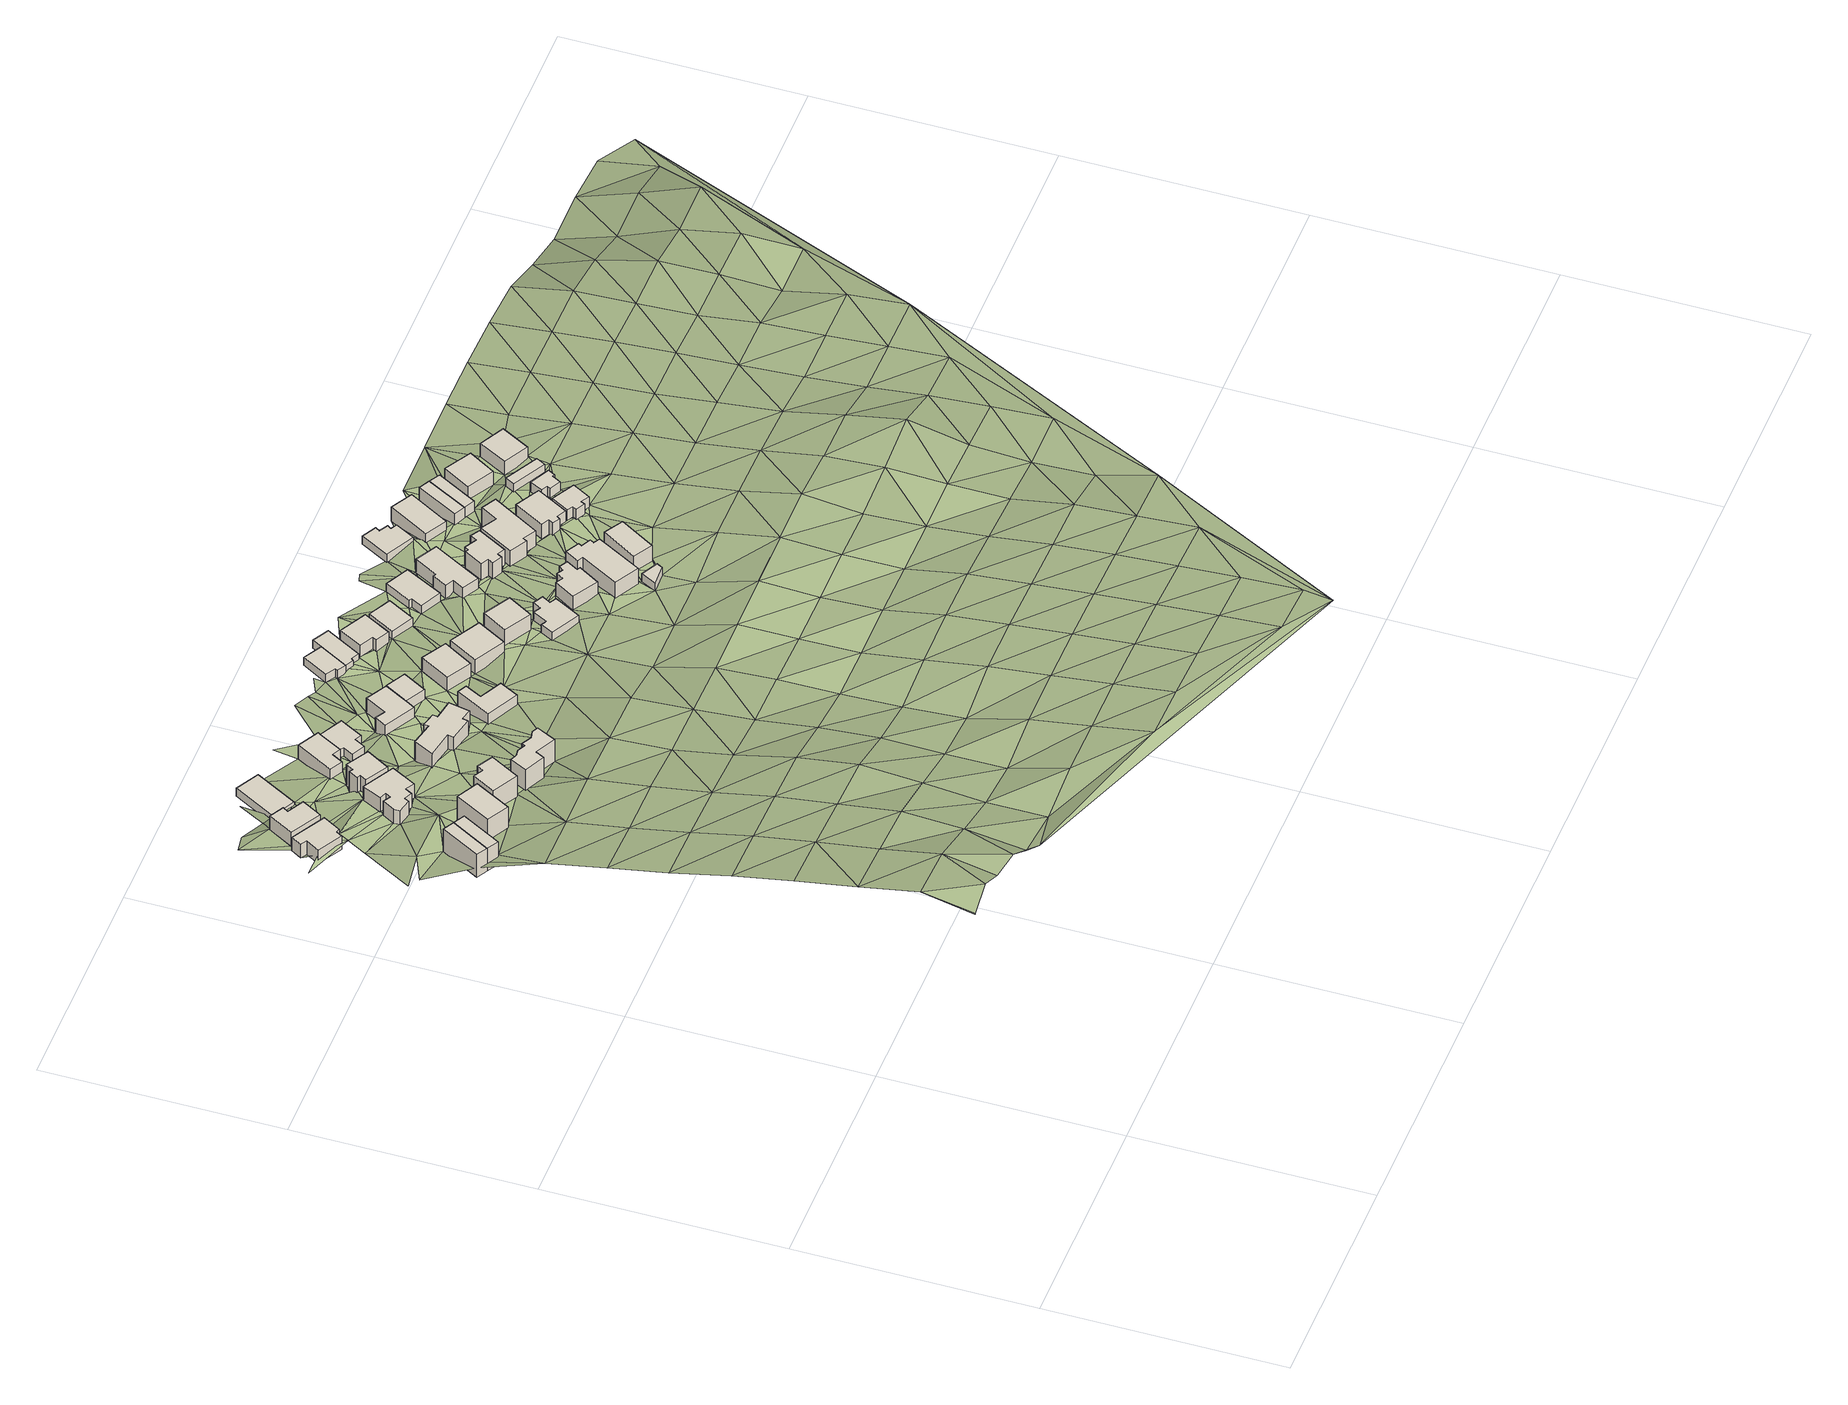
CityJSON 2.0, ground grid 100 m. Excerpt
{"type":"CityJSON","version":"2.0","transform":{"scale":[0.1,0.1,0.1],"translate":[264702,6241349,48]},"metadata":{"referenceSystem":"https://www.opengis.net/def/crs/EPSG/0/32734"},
"CityObjects":{
"building1":{"type":"Building","attributes":{"address":"University Estate Cape Town","building":"house","building:levels":"2","footprint":{"type":"Polygon"},"plus_code":"CQX4XMXF+XFR","ground_height":94.24,"building_height":6.9,"roof_height":101.14},"geometry":[{"type":"Solid","lod":"1","boundaries":[[[[0,1,2,3]],[[1,4,5,2]],[[4,6,7,5]],[[6,0,3,7]],[[3,2,5,7]],[[6,4,1,0]]]]}]},
"building2":{"type":"Building","attributes":{"address":"University Estate Cape Town","building":"house","building:levels":"2","footprint":{"type":"Polygon"},"plus_code":"CQX9X8XP+X8X","ground_height":94.24,"building_height":6.9,"roof_height":101.14},"geometry":[{"type":"Solid","lod":"1","boundaries":[[[[6,8,9,7]],[[8,10,11,9]],[[10,0,3,11]],[[0,6,7,3]],[[7,9,11,3]],[[0,10,8,6]]]]}]},
"building3":{"type":"Building","attributes":{"address":"10 Lorraine Avenue University Estate Cape Town","building":"house","building:levels":"2","footprint":{"type":"Polygon"},"plus_code":"CQX3X9XJ+XWX","ground_height":80.21,"building_height":6.9,"roof_height":87.11},"geometry":[{"type":"Solid","lod":"1","boundaries":[[[[12,13,14,15]],[[13,16,17,14]],[[16,18,19,17]],[[18,20,21,19]],[[20,22,23,21]],[[22,24,25,23]],[[24,26,27,25]],[[26,12,15,27]],[[15,14,17,19,21,23,25,27]],[[26,24,22,20,18,16,13,12]]]]}]},
"building4":{"type":"Building","attributes":{"address":"58 Rhodes Avenue University Estate Cape Town","building":"house","building:levels":"3","footprint":{"type":"Polygon"},"plus_code":"CRX4X6XC+XCW","ground_height":93.2,"building_height":9.7,"roof_height":102.9},"geometry":[{"type":"Solid","lod":"1","boundaries":[[[[28,29,30,31]],[[29,32,33,30]],[[32,34,35,33]],[[34,28,31,35]],[[31,30,33,35]],[[34,32,29,28]]]]}]},
"building5":{"type":"Building","attributes":{"address":"8 Lorraine Avenue University Estate Cape Town","building":"house","building:levels":"2","footprint":{"type":"Polygon"},"plus_code":"CQX8X9X2+X2X","ground_height":80.21,"building_height":6.9,"roof_height":87.11},"geometry":[{"type":"Solid","lod":"1","boundaries":[[[[36,37,38,39]],[[37,40,41,38]],[[40,42,43,41]],[[42,44,45,43]],[[44,46,47,45]],[[46,36,39,47]],[[39,38,41,43,45,47]],[[46,44,42,40,37,36]]]]}]},
"building6":{"type":"Building","attributes":{"address":"60 Rhodes Avenue University Estate Cape Town","building":"house","building:levels":"3","footprint":{"type":"Polygon"},"plus_code":"CRXWX6XV+XMW","ground_height":92.84,"building_height":9.7,"roof_height":102.54},"geometry":[{"type":"Solid","lod":"1","boundaries":[[[[48,49,50,51]],[[49,52,53,50]],[[52,54,55,53]],[[54,56,57,55]],[[56,58,59,57]],[[58,48,51,59]],[[51,50,53,55,57,59]],[[58,56,54,52,49,48]]]]}]},
"building7":{"type":"Building","attributes":{"address":"9 Lorraine Avenue University Estate Cape Town","building":"house","building:levels":"2","footprint":{"type":"Polygon"},"plus_code":"CRXJXFX4+X8X","ground_height":84.4,"building_height":6.9,"roof_height":91.3},"geometry":[{"type":"Solid","lod":"1","boundaries":[[[[60,61,62,63]],[[61,64,65,62]],[[64,66,67,65]],[[66,68,69,67]],[[68,70,71,69]],[[70,72,73,71]],[[72,74,75,73]],[[74,76,77,75]],[[76,78,79,77]],[[78,80,81,79]],[[80,82,83,81]],[[82,84,85,83]],[[84,60,63,85]],[[63,62,65,67,69,71,73,75,77,79,81,83,85]],[[84,82,80,78,76,74,72,70,68,66,64,61,60]]]]}]},
"building8":{"type":"Building","attributes":{"address":"68 Ritchie Street University Estate Cape Town","building":"house","building:levels":"1","footprint":{"type":"Polygon"},"plus_code":"CRX3X7X4+XXV","ground_height":76.35,"building_height":4.1,"roof_height":80.45},"geometry":[{"type":"Solid","lod":"1","boundaries":[[[[86,87,88,89]],[[87,90,91,88]],[[90,92,93,91]],[[92,86,89,93]],[[89,88,91,93]],[[92,90,87,86]]]]}]},
"building9":{"type":"Building","attributes":{"address":"62 Rhodes Avenue University Estate Cape Town","building":"house","building:levels":"3","footprint":{"type":"Polygon"},"plus_code":"CVXRX2XJ+XWW","ground_height":92.84,"building_height":9.7,"roof_height":102.54},"geometry":[{"type":"Solid","lod":"1","boundaries":[[[[94,95,96,97]],[[95,98,99,96]],[[98,100,101,99]],[[100,102,103,101]],[[102,104,105,103]],[[104,106,107,105]],[[106,108,109,107]],[[108,110,111,109]],[[110,112,113,111]],[[112,114,115,113]],[[114,116,117,115]],[[116,94,97,117]],[[97,96,99,101,103,105,107,109,111,113,115,117]],[[116,114,112,110,108,106,104,102,100,98,95,94]]]]}]},
"building10":{"type":"Building","attributes":{"address":"7 Lorraine Avenue University Estate Cape Town","building":"house","building:levels":"2","footprint":{"type":"Polygon"},"plus_code":"CRXVXXXQ+XJV","ground_height":84.09,"building_height":6.9,"roof_height":90.99},"geometry":[{"type":"Solid","lod":"1","boundaries":[[[[118,119,120,121]],[[119,122,123,120]],[[122,124,125,123]],[[124,126,127,125]],[[126,128,129,127]],[[128,130,131,129]],[[130,132,133,131]],[[132,118,121,133]],[[121,120,123,125,127,129,131,133]],[[132,130,128,126,124,122,119,118]]]]}]},
"building11":{"type":"Building","attributes":{"address":"70 Ritchie Street University Estate Cape Town","building":"house","building:levels":"1","footprint":{"type":"Polygon"},"plus_code":"CVX9XQX6+XPW","ground_height":80.23,"building_height":4.1,"roof_height":84.33},"geometry":[{"type":"Solid","lod":"1","boundaries":[[[[134,135,136,137]],[[135,138,139,136]],[[138,140,141,139]],[[140,142,143,141]],[[142,144,145,143]],[[144,146,147,145]],[[146,134,137,147]],[[137,136,139,141,143,145,147]],[[146,144,142,140,138,135,134]]]]}]},
"building12":{"type":"Building","attributes":{"address":"49 Rhodes Avenue University Estate Cape Town","building":"house","building:levels":"3","footprint":{"type":"Polygon"},"plus_code":"C2X6X9XF+XHW","ground_height":84.1,"building_height":9.7,"roof_height":93.8},"geometry":[{"type":"Solid","lod":"1","boundaries":[[[[148,149,150,151]],[[149,152,153,150]],[[152,154,155,153]],[[154,156,157,155]],[[156,158,159,157]],[[158,160,161,159]],[[160,162,163,161]],[[162,164,165,163]],[[164,166,167,165]],[[166,168,169,167]],[[168,170,171,169]],[[170,148,151,171]],[[151,150,153,155,157,159,161,163,165,167,169,171]],[[170,168,166,164,162,160,158,156,154,152,149,148]]]]}]},
"building13":{"type":"Building","attributes":{"address":"72 Ritchie Street University Estate Cape Town","building":"house","building:levels":"1","footprint":{"type":"Polygon"},"plus_code":"CVXVXRXP+XGR","ground_height":80.23,"building_height":4.1,"roof_height":84.33},"geometry":[{"type":"Solid","lod":"1","boundaries":[[[[172,173,137,136]],[[173,174,175,137]],[[174,176,177,175]],[[176,178,179,177]],[[178,180,181,179]],[[180,182,183,181]],[[182,184,185,183]],[[184,172,136,185]],[[136,137,175,177,179,181,183,185]],[[184,182,180,178,176,174,173,172]]]]}]},
"building14":{"type":"Building","attributes":{"address":"74 Ritchie Street University Estate Cape Town","building":"house","building:levels":"1","footprint":{"type":"Polygon"},"plus_code":"C2XMXHXJ+XPW","ground_height":84.1,"building_height":4.1,"roof_height":88.2},"geometry":[{"type":"Solid","lod":"1","boundaries":[[[[186,187,188,189]],[[187,190,191,188]],[[190,192,193,191]],[[192,194,195,193]],[[194,196,197,195]],[[196,198,199,197]],[[198,186,189,199]],[[189,188,191,193,195,197,199]],[[198,196,194,192,190,187,186]]]]}]},
"building15":{"type":"Building","attributes":{"address":"University Estate Cape Town","building":"yes","building:levels":"1","footprint":{"type":"Polygon"},"plus_code":"C3X8XRX2+XGR","ground_height":87.72,"building_height":4.1,"roof_height":91.82},"geometry":[{"type":"Solid","lod":"1","boundaries":[[[[200,201,202,203]],[[201,204,205,202]],[[204,206,207,205]],[[206,208,209,207]],[[208,210,211,209]],[[210,200,203,211]],[[203,202,205,207,209,211]],[[210,208,206,204,201,200]]]]}]},
"building16":{"type":"Building","attributes":{"address":"76 Ritchie Street University Estate Cape Town","building":"house","building:levels":"1","footprint":{"type":"Polygon"},"plus_code":"C3X8XCXP+XMR","ground_height":84.35,"building_height":4.1,"roof_height":88.45},"geometry":[{"type":"Solid","lod":"1","boundaries":[[[[186,198,199,212,213,189]],[[198,214,215,212,199]],[[214,216,217,215]],[[216,186,189,213,217]],[[213,212,215,217]],[[216,214,198,186]]]]}]},
"building17":{"type":"Building","attributes":{"address":"78 Ritchie Street University Estate Cape Town","building":"house","building:levels":"2","footprint":{"type":"Polygon"},"plus_code":"C4X4XJXH+XXV","ground_height":84.35,"building_height":6.9,"roof_height":91.25},"geometry":[{"type":"Solid","lod":"1","boundaries":[[[[218,219,220,221]],[[219,222,223,220]],[[222,224,225,223]],[[224,218,221,225]],[[221,220,223,225]],[[224,222,219,218]]]]}]},
"building18":{"type":"Building","attributes":{"address":"87 Ritchie Street University Estate Cape Town","building":"house","building:levels":"1","footprint":{"type":"Polygon"},"plus_code":"C3XQXWXH+X6V","ground_height":78.56,"building_height":4.1,"roof_height":82.66},"geometry":[{"type":"Solid","lod":"1","boundaries":[[[[226,227,228,229]],[[227,230,231,228]],[[230,232,233,231]],[[232,234,235,233]],[[234,236,237,235]],[[236,226,229,237]],[[229,228,231,233,235,237]],[[236,234,232,230,227,226]]]]}]},
"building19":{"type":"Building","attributes":{"address":"80 Ritchie Street University Estate Cape Town","building":"house","building:levels":"2","footprint":{"type":"Polygon"},"plus_code":"C4XQXXX9+X2V","ground_height":84.73,"building_height":6.9,"roof_height":91.63},"geometry":[{"type":"Solid","lod":"1","boundaries":[[[[238,239,240,241]],[[239,242,243,240]],[[242,244,245,243]],[[244,238,241,245]],[[241,240,243,245]],[[244,242,239,238]]]]}]},
"building20":{"type":"Building","attributes":{"address":"89 Ritchie Street University Estate Cape Town","building":"house","building:levels":"1","footprint":{"type":"Polygon"},"plus_code":"C4X6X3X2+XFW","ground_height":78.56,"building_height":4.1,"roof_height":82.66},"geometry":[{"type":"Solid","lod":"1","boundaries":[[[[226,246,247,229]],[[246,248,249,247]],[[248,250,251,249]],[[250,252,253,251]],[[252,254,255,253]],[[254,227,228,255]],[[227,226,229,228]],[[229,247,249,251,253,255,228]],[[227,254,252,250,248,246,226]]]]}]},
"building21":{"type":"Building","attributes":{"address":"91 Ritchie Street University Estate Cape Town","building":"house","building:levels":"1","footprint":{"type":"Polygon"},"plus_code":"C4XMXCXX+XJR","ground_height":81.8,"building_height":4.1,"roof_height":85.9},"geometry":[{"type":"Solid","lod":"1","boundaries":[[[[256,257,258,259]],[[257,260,261,258]],[[260,262,263,261]],[[262,264,265,263]],[[264,266,267,265]],[[266,256,259,267]],[[259,258,261,263,265,267]],[[266,264,262,260,257,256]]]]}]},
"building22":{"type":"Building","attributes":{"address":"82 Ritchie Street University Estate Cape Town","building":"house","building:levels":"2","footprint":{"type":"Polygon"},"plus_code":"C5XGXWXQ+XCV","ground_height":87.66,"building_height":6.9,"roof_height":94.56},"geometry":[{"type":"Solid","lod":"1","boundaries":[[[[268,269,270,271]],[[269,272,273,270]],[[272,274,275,273]],[[274,268,271,275]],[[271,270,273,275]],[[274,272,269,268]]]]}]},
"building23":{"type":"Building","attributes":{"address":"84 Ritchie Street University Estate Cape Town","building":"house","building:levels":"1","footprint":{"type":"Polygon"},"plus_code":"C5XWXQXM+XFR","ground_height":87.44,"building_height":4.1,"roof_height":91.54},"geometry":[{"type":"Solid","lod":"1","boundaries":[[[[276,277,278,279]],[[277,280,281,278]],[[280,282,283,281]],[[282,284,285,283]],[[284,286,287,285]],[[286,288,289,287]],[[288,290,291,289]],[[290,292,293,291]],[[292,294,295,293]],[[294,276,279,295]],[[279,278,281,283,285,287,289,291,293,295]],[[294,292,290,288,286,284,282,280,277,276]]]]}]},
"building24":{"type":"Building","attributes":{"address":"93 Ritchie Street University Estate Cape Town","building":"house","building:levels":"1","footprint":{"type":"Polygon"},"plus_code":"C5X6X6X5+XPV","ground_height":81.8,"building_height":4.1,"roof_height":85.9},"geometry":[{"type":"Solid","lod":"1","boundaries":[[[[296,297,298,299]],[[297,300,301,298]],[[300,302,303,301]],[[302,296,299,303]],[[299,298,301,303]],[[302,300,297,296]]]]}]},
"building25":{"type":"Building","attributes":{"address":"86 Ritchie Street University Estate Cape Town","building":"house","building:levels":"2","footprint":{"type":"Polygon"},"plus_code":"C6XRX7X9+X3V","ground_height":87.44,"building_height":6.9,"roof_height":94.34},"geometry":[{"type":"Solid","lod":"1","boundaries":[[[[304,305,306,307]],[[305,308,309,306]],[[308,310,311,309]],[[310,312,313,311]],[[312,314,315,313]],[[314,316,317,315]],[[316,318,319,317]],[[318,320,321,319]],[[320,322,323,321]],[[322,304,307,323]],[[307,306,309,311,313,315,317,319,321,323]],[[322,320,318,316,314,312,310,308,305,304]]]]}]},
"building26":{"type":"Building","attributes":{"address":"95 Ritchie Street University Estate Cape Town","building":"house","building:levels":"1","footprint":{"type":"Polygon"},"plus_code":"C6X4X8X8+XXV","ground_height":81.87,"building_height":4.1,"roof_height":85.97},"geometry":[{"type":"Solid","lod":"1","boundaries":[[[[324,325,326,327]],[[325,328,329,326]],[[328,330,331,329]],[[330,332,333,331]],[[332,334,335,333]],[[334,324,327,335]],[[327,326,329,331,333,335]],[[334,332,330,328,325,324]]]]}]},
"building27":{"type":"Building","attributes":{"address":"61A Rhodes Avenue University Estate Cape Town","building":"house","building:levels":"1","footprint":{"type":"Polygon"},"plus_code":"C7XGXVXV+XCV","ground_height":89.33,"building_height":4.1,"roof_height":93.43},"geometry":[{"type":"Solid","lod":"1","boundaries":[[[[336,337,338,339]],[[337,340,341,338]],[[340,342,343,341]],[[342,336,339,343]],[[339,338,341,343]],[[342,340,337,336]]]]}]},
"building28":{"type":"Building","attributes":{"address":"88 Ritchie Street University Estate Cape Town","building":"house","building:levels":"2","footprint":{"type":"Polygon"},"plus_code":"C7XFX7X8+X6V","ground_height":89.33,"building_height":6.9,"roof_height":96.23},"geometry":[{"type":"Solid","lod":"1","boundaries":[[[[344,345,346,347]],[[345,348,349,346]],[[348,350,351,349]],[[350,352,353,351]],[[352,354,355,353]],[[354,356,357,355]],[[356,358,359,357]],[[358,360,361,359]],[[360,362,363,361]],[[362,344,347,363]],[[347,346,349,351,353,355,357,359,361,363]],[[362,360,358,356,354,352,350,348,345,344]]]]}]},
"building29":{"type":"Building","attributes":{"address":"97 Ritchie Street University Estate Cape Town","building":"house","building:levels":"2","footprint":{"type":"Polygon"},"plus_code":"C6XJX4X3+XHW","ground_height":81.87,"building_height":6.9,"roof_height":88.77},"geometry":[{"type":"Solid","lod":"1","boundaries":[[[[364,365,366,367]],[[365,368,369,366]],[[368,370,371,369]],[[370,372,373,371]],[[372,374,375,373]],[[374,376,377,375]],[[376,378,379,377]],[[378,364,367,379]],[[367,366,369,371,373,375,377,379]],[[378,376,374,372,370,368,365,364]]]]}]},
"building30":{"type":"Building","attributes":{"address":"99 Ritchie Street University Estate Cape Town","building":"house","building:levels":"2","footprint":{"type":"Polygon"},"plus_code":"C7X6XJXX+X2W","ground_height":85.12,"building_height":6.9,"roof_height":92.02},"geometry":[{"type":"Solid","lod":"1","boundaries":[[[[380,381,382,383]],[[381,384,385,382]],[[384,386,387,385]],[[386,388,389,387]],[[388,390,391,389]],[[390,392,393,391]],[[392,394,395,393]],[[394,396,397,395]],[[396,398,399,397]],[[398,400,401,399]],[[400,402,403,401]],[[402,380,383,403]],[[383,382,385,387,389,391,393,395,397,399,401,403]],[[402,400,398,396,394,392,390,388,386,384,381,380]]]]}]},
"building31":{"type":"Building","attributes":{"address":"90 Ritchie Street University Estate Cape Town","building":"house","building:levels":"2","footprint":{"type":"Polygon"},"plus_code":"C8X5X5XF+XJX","ground_height":89.33,"building_height":6.9,"roof_height":96.23},"geometry":[{"type":"Solid","lod":"1","boundaries":[[[[404,405,406,407]],[[405,408,409,406]],[[408,410,411,409]],[[410,404,407,411]],[[407,406,409,411]],[[410,408,405,404]]]]}]},
"building32":{"type":"Building","attributes":{"address":"101 Ritchie Street University Estate Cape Town","building":"house","building:levels":"2","footprint":{"type":"Polygon"},"plus_code":"C7XVXWXR+X8W","ground_height":85.12,"building_height":6.9,"roof_height":92.02},"geometry":[{"type":"Solid","lod":"1","boundaries":[[[[412,413,414,415]],[[413,416,417,414]],[[416,418,419,417]],[[418,420,421,419]],[[420,422,423,421]],[[422,424,425,423]],[[424,426,427,425]],[[426,412,415,427]],[[415,414,417,419,421,423,425,427]],[[426,424,422,420,418,416,413,412]]]]}]},
"building33":{"type":"Building","attributes":{"address":"68 Selbourne Road University Estate Cape Town","building":"house","building:levels":"1","footprint":{"type":"Polygon"},"plus_code":"C7X9X8X5+X6X","ground_height":78.39,"building_height":4.1,"roof_height":82.49},"geometry":[{"type":"Solid","lod":"1","boundaries":[[[[428,429,430,431]],[[429,432,433,430]],[[432,434,435,433]],[[434,436,437,435]],[[436,438,439,437]],[[438,440,441,439]],[[440,442,443,441]],[[442,428,431,443]],[[431,430,433,435,437,439,441,443]],[[442,440,438,436,434,432,429,428]]]]}]},
"building34":{"type":"Building","attributes":{"address":"103 Ritchie Street University Estate Cape Town","building":"house","building:levels":"2","footprint":{"type":"Polygon"},"plus_code":"C8XJX6XV+XJW","ground_height":85.71,"building_height":6.9,"roof_height":92.61},"geometry":[{"type":"Solid","lod":"1","boundaries":[[[[444,445,446,447]],[[445,448,449,446]],[[448,450,451,449]],[[450,452,453,451]],[[452,454,455,453]],[[454,456,457,455]],[[456,458,459,457]],[[458,444,447,459]],[[447,446,449,451,453,455,457,459]],[[458,456,454,452,450,448,445,444]]]]}]},
"building35":{"type":"Building","attributes":{"address":"70 Selbourne Road University Estate Cape Town","building":"house","building:levels":"2","footprint":{"type":"Polygon"},"plus_code":"C8X3X2X7+X9V","ground_height":78.39,"building_height":6.9,"roof_height":85.29},"geometry":[{"type":"Solid","lod":"1","boundaries":[[[[460,461,462,463]],[[461,464,465,462]],[[464,466,467,465]],[[466,460,463,467]],[[463,462,465,467]],[[466,464,461,460]]]]}]},
"building36":{"type":"Building","attributes":{"address":"105 Ritchie Street University Estate Cape Town","building":"house","building:levels":"1","footprint":{"type":"Polygon"},"plus_code":"C9X3X9X6+X6W","ground_height":88.2,"building_height":4.1,"roof_height":92.3},"geometry":[{"type":"Solid","lod":"1","boundaries":[[[[468,469,470,471]],[[469,472,473,470]],[[472,474,475,473]],[[474,476,477,475]],[[476,478,479,477]],[[478,480,481,479]],[[480,482,483,481]],[[482,468,471,483]],[[471,470,473,475,477,479,481,483]],[[482,480,478,476,474,472,469,468]]]]}]},
"building37":{"type":"Building","attributes":{"address":"72 Selbourne Road University Estate Cape Town","building":"house","building:levels":"1","footprint":{"type":"Polygon"},"plus_code":"C8XHX5XM+XGR","ground_height":82.48,"building_height":4.1,"roof_height":86.58},"geometry":[{"type":"Solid","lod":"1","boundaries":[[[[484,485,486,487]],[[485,488,489,486]],[[488,490,491,489]],[[490,484,487,491]],[[487,486,489,491]],[[490,488,485,484]]]]}]},
"building38":{"type":"Building","attributes":{"address":"72A Selbourne Road University Estate Cape Town","building":"house","building:levels":"1","footprint":{"type":"Polygon"},"plus_code":"C8XQXMXV+XPW","ground_height":82.48,"building_height":4.1,"roof_height":86.58},"geometry":[{"type":"Solid","lod":"1","boundaries":[[[[484,490,491,487]],[[490,492,493,491]],[[492,494,495,493]],[[494,484,487,495]],[[487,491,493,495]],[[494,492,490,484]]]]}]},
"building39":{"type":"Building","attributes":{"building":"garage","building:levels":"1","footprint":{"type":"Polygon"},"plus_code":"C9XFXMX9+X6X","ground_height":85.71,"building_height":4.1,"roof_height":89.81},"geometry":[{"type":"Solid","lod":"1","boundaries":[[[[496,497,498,499]],[[497,500,501,498]],[[500,502,503,501]],[[502,504,505,503]],[[504,506,507,505]],[[506,508,509,507]],[[508,510,511,509]],[[510,496,499,511]],[[499,498,501,503,505,507,509,511]],[[510,508,506,504,502,500,497,496]]]]}]},
"building40":{"type":"Building","attributes":{"address":"74 Selbourne Road University Estate Cape Town","building":"house","building:levels":"2","footprint":{"type":"Polygon"},"plus_code":"C9X8X2X3+XPX","ground_height":82.48,"building_height":6.9,"roof_height":89.38},"geometry":[{"type":"Solid","lod":"1","boundaries":[[[[512,513,514,515]],[[513,516,517,514]],[[516,518,519,517]],[[518,512,515,519]],[[515,514,517,519]],[[518,516,513,512]]]]}]},
"building41":{"type":"Building","attributes":{"address":"Selbourne Road University Estate Cape Town","building":"garage","building:levels":"1","footprint":{"type":"Polygon"},"plus_code":"C9XJXJXG+XQV","ground_height":84.97,"building_height":4.1,"roof_height":89.07},"geometry":[{"type":"Solid","lod":"1","boundaries":[[[[520,521,522,523]],[[521,524,525,522]],[[524,526,527,525]],[[526,520,523,527]],[[523,522,525,527]],[[526,524,521,520]]]]}]},
"building42":{"type":"Building","attributes":{"address":"76 Selbourne Road University Estate Cape Town","building":"house","building:levels":"2","footprint":{"type":"Polygon"},"plus_code":"CCX4XXXP+XQX","ground_height":82.69,"building_height":6.9,"roof_height":89.59},"geometry":[{"type":"Solid","lod":"1","boundaries":[[[[528,529,530,531]],[[529,532,533,530]],[[532,534,535,533]],[[534,528,531,535]],[[531,530,533,535]],[[534,532,529,528]]]]}]},
"terrain1":{"type":"TINRelief","geometry":[{"type":"CompositeSurface","lod":"1","boundaries":[[[536,537,538]],[[538,537,539]],[[540,538,539]],[[541,538,540]],[[540,539,542]],[[543,541,544]],[[540,545,541]],[[546,540,542]],[[547,543,544]],[[541,545,544]],[[548,547,549]],[[540,546,550]],[[545,540,550]],[[549,547,544]],[[551,546,552]],[[546,551,550]],[[553,548,554]],[[544,545,555]],[[554,548,549]],[[555,545,550]],[[556,557,553]],[[558,557,559]],[[560,549,544]],[[561,551,552]],[[553,554,556]],[[559,557,562]],[[550,551,561]],[[563,558,1]],[[560,544,555]],[[564,565,566]],[[1,565,563]],[[567,562,557]],[[568,554,549]],[[567,557,556]],[[555,550,569]],[[568,549,560]],[[561,569,550]],[[570,571,562]],[[572,573,574]],[[575,556,554]],[[576,570,562]],[[576,562,567]],[[572,16,13]],[[560,555,577]],[[575,554,568]],[[565,1,578]],[[566,565,579]],[[572,574,580]],[[555,569,577]],[[578,1,0]],[[0,571,29]],[[571,570,29]],[[581,567,556]],[[582,583,12]],[[561,552,584]],[[580,574,585]],[[574,566,586]],[[580,585,587]],[[568,560,588]],[[565,578,579]],[[582,12,26]],[[581,556,575]],[[29,578,0]],[[582,589,583]],[[569,561,590]],[[579,586,566]],[[577,588,560]],[[567,591,576]],[[574,592,585]],[[589,593,583]],[[594,582,26]],[[586,592,574]],[[595,596,576]],[[575,568,597]],[[567,581,598]],[[576,591,595]],[[569,599,577]],[[589,600,593]],[[585,592,601]],[[585,602,26]],[[29,603,578]],[[579,578,604]],[[588,597,568]],[[591,567,605]],[[29,596,603]],[[567,598,605]],[[606,589,607]],[[603,596,595]],[[606,600,589]],[[602,585,601]],[[594,26,602]],[[590,599,569]],[[608,42,607]],[[609,604,578]],[[590,561,584]],[[592,610,601]],[[611,604,609]],[[610,612,601]],[[613,42,594]],[[578,603,614]],[[606,607,615]],[[614,609,578]],[[588,577,616]],[[581,575,617]],[[615,607,42]],[[597,618,575]],[[619,600,606]],[[594,602,613]],[[52,49,603]],[[599,616,577]],[[620,609,614]],[[614,603,49]],[[42,613,615]],[[621,591,605]],[[617,598,581]],[[598,622,605]],[[575,618,617]],[[623,613,602]],[[591,621,624]],[[602,625,623]],[[588,626,597]],[[602,60,625]],[[627,623,625]],[[628,614,49]],[[124,613,623]],[[599,590,629]],[[616,626,588]],[[628,49,624]],[[630,615,613]],[[598,116,622]],[[621,631,624]],[[613,124,632]],[[631,621,633]],[[584,629,590]],[[634,625,60]],[[60,614,635]],[[124,122,632]],[[635,614,628]],[[631,636,624]],[[632,630,613]],[[618,597,637]],[[628,624,636]],[[598,617,638]],[[622,116,639]],[[92,615,630]],[[598,638,116]],[[616,599,640]],[[636,631,641]],[[626,637,597]],[[634,60,642]],[[642,60,635]],[[629,640,599]],[[643,630,632]],[[644,634,642]],[[628,636,645]],[[643,632,644]],[[636,98,95]],[[635,628,645]],[[646,584,552]],[[158,642,635]],[[626,616,647]],[[617,618,648]],[[630,140,92]],[[637,649,618]],[[176,643,644]],[[629,584,650]],[[651,116,638]],[[642,178,644]],[[616,640,647]],[[635,645,652]],[[651,94,116]],[[636,95,653]],[[173,654,643]],[[173,643,176]],[[176,644,178]],[[638,617,648]],[[653,645,636]],[[618,649,648]],[[642,158,655]],[[653,95,94]],[[174,173,176]],[[637,626,656]],[[642,655,178]],[[156,154,158]],[[640,629,657]],[[94,651,653]],[[647,656,626]],[[154,655,158]],[[653,658,645]],[[657,629,650]],[[178,182,180]],[[659,140,660]],[[178,655,182]],[[649,637,661]],[[662,651,638]],[[648,663,638]],[[653,651,664]],[[640,665,647]],[[666,658,667]],[[667,658,653]],[[656,661,637]],[[154,668,655]],[[668,154,152]],[[655,192,182]],[[172,669,660]],[[664,667,653]],[[657,665,640]],[[152,149,148]],[[662,638,663]],[[182,192,669]],[[664,651,670]],[[650,584,671]],[[152,148,668]],[[655,668,672]],[[656,647,673]],[[674,648,649]],[[662,670,651]],[[661,675,649]],[[676,669,192]],[[664,206,667]],[[668,148,672]],[[669,677,660]],[[187,192,190]],[[657,650,678]],[[148,667,206]],[[665,673,647]],[[676,192,187]],[[649,675,674]],[[672,148,679]],[[680,663,648]],[[656,681,661]],[[679,148,206]],[[682,672,679]],[[683,669,676]],[[684,665,657]],[[673,681,656]],[[677,669,683]],[[670,662,685]],[[686,204,687]],[[678,684,657]],[[648,674,680]],[[206,204,222]],[[670,685,686]],[[650,671,678]],[[679,206,222]],[[675,661,688]],[[676,187,236]],[[662,663,689]],[[676,690,683]],[[691,673,665]],[[584,646,671]],[[186,236,187]],[[224,204,686]],[[681,688,661]],[[690,676,232]],[[224,222,204]],[[685,224,686]],[[685,662,689]],[[679,222,219]],[[684,691,665]],[[689,663,680]],[[232,676,236]],[[692,679,219]],[[675,693,674]],[[186,692,694]],[[224,685,242]],[[681,673,695]],[[694,236,186]],[[688,693,675]],[[696,690,232]],[[684,678,697]],[[692,219,694]],[[691,695,673]],[[698,242,685]],[[236,234,232]],[[674,699,680]],[[671,697,678]],[[700,685,689]],[[224,242,701]],[[694,702,236]],[[703,688,681]],[[700,698,685]],[[693,699,674]],[[704,702,694]],[[701,705,224]],[[706,691,684]],[[695,703,681]],[[704,694,707]],[[694,219,296]],[[707,708,704]],[[680,709,689]],[[697,706,684]],[[710,707,694]],[[705,296,219]],[[688,711,693]],[[689,712,700]],[[709,680,699]],[[698,700,713]],[[714,707,710]],[[715,710,694]],[[691,716,695]],[[703,711,688]],[[260,707,714]],[[715,694,296]],[[717,714,710]],[[698,713,718]],[[697,671,719]],[[705,701,297]],[[712,689,720]],[[700,721,713]],[[706,716,691]],[[712,722,700]],[[723,701,718]],[[260,724,707]],[[693,725,699]],[[722,721,700]],[[713,269,718]],[[719,671,646]],[[297,296,705]],[[726,689,709]],[[723,297,701]],[[695,727,703]],[[720,689,726]],[[723,718,269]],[[711,725,693]],[[722,728,721]],[[706,697,729]],[[302,715,296]],[[716,727,695]],[[721,728,286]],[[730,709,699]],[[719,729,697]],[[715,302,731]],[[286,732,721]],[[723,334,297]],[[733,711,703]],[[734,260,731]],[[735,723,269]],[[725,730,699]],[[282,286,284]],[[726,316,720]],[[716,706,736]],[[286,282,732]],[[727,733,703]],[[734,731,302]],[[720,316,276]],[[337,726,709]],[[737,334,723]],[[732,738,269]],[[706,729,736]],[[732,282,280]],[[330,297,334]],[[734,302,300]],[[300,297,330]],[[723,735,737]],[[739,277,276]],[[711,740,725]],[[726,741,316]],[[280,277,739]],[[730,742,709]],[[738,735,269]],[[314,276,316]],[[332,330,334]],[[280,738,732]],[[726,743,741]],[[337,709,742]],[[727,716,744]],[[337,743,726]],[[739,276,314]],[[733,740,711]],[[734,300,745]],[[739,310,280]],[[719,646,746]],[[744,716,736]],[[300,330,745]],[[310,739,314]],[[725,747,730]],[[735,374,737]],[[310,314,312]],[[748,743,337]],[[374,735,749]],[[729,719,746]],[[750,738,280]],[[751,733,727]],[[374,372,737]],[[735,738,752]],[[743,358,741]],[[740,747,725]],[[310,753,280]],[[337,336,748]],[[340,337,742]],[[754,737,372]],[[744,751,727]],[[310,308,755]],[[741,358,756]],[[750,752,738]],[[750,280,753]],[[729,746,736]],[[754,757,737]],[[742,730,758]],[[754,372,370]],[[759,756,356]],[[336,760,748]],[[310,755,753]],[[759,356,761]],[[752,750,762]],[[756,358,356]],[[733,763,740]],[[764,745,757]],[[765,748,760]],[[342,760,336]],[[747,758,730]],[[370,368,754]],[[354,755,761]],[[762,766,752]],[[356,354,761]],[[762,750,767]],[[744,736,746]],[[754,368,757]],[[751,763,733]],[[344,748,765]],[[755,768,753]],[[342,340,769]],[[757,770,764]],[[771,340,742]],[[769,760,342]],[[752,766,365]],[[354,772,755]],[[344,765,760]],[[773,753,774]],[[772,768,755]],[[775,747,740]],[[774,753,768]],[[776,354,352]],[[757,368,777]],[[758,771,742]],[[770,757,777]],[[388,766,778]],[[776,772,354]],[[769,340,771]],[[350,348,352]],[[751,744,779]],[[352,348,776]],[[388,365,766]],[[760,405,344]],[[763,775,740]],[[348,345,344]],[[746,646,780]],[[774,768,781]],[[779,744,746]],[[388,384,365]],[[344,405,348]],[[384,388,782]],[[365,783,368]],[[784,772,776]],[[785,758,747]],[[783,777,368]],[[348,786,776]],[[787,774,781]],[[772,784,788]],[[763,751,789]],[[365,384,790]],[[784,776,791]],[[747,775,785]],[[786,348,405]],[[771,792,769]],[[384,787,781]],[[793,769,792]],[[791,776,786]],[[779,789,751]],[[794,365,790]],[[790,384,781]],[[783,365,794]],[[784,791,444]],[[795,405,793]],[[444,791,796]],[[771,758,797]],[[798,775,763]],[[786,405,799]],[[758,785,800]],[[781,422,790]],[[801,784,444]],[[790,802,794]],[[803,422,781]],[[434,783,794]],[[799,405,795]],[[793,792,795]],[[763,789,798]],[[804,786,805]],[[780,779,746]],[[771,797,792]],[[802,790,806]],[[758,800,797]],[[799,805,786]],[[806,790,422]],[[801,807,784]],[[794,808,434]],[[809,805,799]],[[799,810,809]],[[792,811,795]],[[469,805,809]],[[812,799,795]],[[785,775,813]],[[422,814,806]],[[775,798,815]],[[811,812,795]],[[816,789,779]],[[807,817,422]],[[469,818,805]],[[817,814,422]],[[819,807,801]],[[812,811,820]],[[806,485,802]],[[821,811,792]],[[818,819,801]],[[800,785,813]],[[813,775,815]],[[792,797,821]],[[802,485,460]],[[779,780,816]],[[469,822,818]],[[823,807,819]],[[818,824,819]],[[469,825,822]],[[826,817,807]],[[798,789,827]],[[824,818,822]],[[828,819,824]],[[807,823,826]],[[822,829,824]],[[819,828,823]],[[830,822,825]],[[817,518,516]],[[831,825,811]],[[832,817,516]],[[833,797,800]],[[815,798,827]],[[827,789,816]],[[821,831,811]],[[813,834,800]],[[826,518,817]],[[485,835,460]],[[825,831,830]],[[835,485,484]],[[510,508,830]],[[832,516,513]],[[828,520,823]],[[833,821,797]],[[831,510,830]],[[800,834,833]],[[835,484,832]],[[496,520,828]],[[826,532,518]],[[836,813,815]],[[837,496,510]],[[826,521,532]],[[831,837,510]],[[827,838,815]],[[532,839,518]],[[520,496,837]],[[521,520,837]],[[780,840,816]],[[813,836,834]],[[831,821,841]],[[842,835,832]],[[832,513,842]],[[836,815,838]],[[843,821,833]],[[532,521,844]],[[839,532,529]],[[837,844,521]],[[842,513,839]],[[840,827,816]],[[831,841,837]],[[841,821,843]],[[845,833,834]],[[839,529,842]],[[834,836,845]],[[846,844,837]],[[847,838,827]],[[528,842,529]],[[843,833,848]],[[837,841,846]],[[844,846,528]],[[833,845,848]],[[827,840,847]],[[836,838,849]],[[836,849,845]],[[528,850,842]],[[843,851,841]],[[849,838,847]],[[846,852,528]],[[848,853,843]],[[528,852,850]],[[853,851,843]],[[845,854,848]],[[855,846,841]],[[780,856,840]],[[854,845,849]],[[855,841,851]],[[780,646,857]],[[840,858,847]],[[859,852,846]],[[848,860,853]],[[848,854,861]],[[849,847,858]],[[846,855,859]],[[850,852,862]],[[848,861,860]],[[854,849,858]],[[851,853,863]],[[852,859,862]],[[863,853,860]],[[864,861,854]],[[865,855,851]],[[864,854,858]],[[858,840,856]],[[865,851,863]],[[860,861,866]],[[867,859,855]],[[864,866,861]],[[855,865,867]],[[862,859,868]],[[860,869,863]],[[860,866,870]],[[864,858,856]],[[859,867,868]],[[869,860,870]],[[865,863,871]],[[866,864,872]],[[871,863,869]],[[872,870,866]],[[867,865,873]],[[872,864,856]],[[865,871,873]],[[868,867,874]],[[869,870,875]],[[870,872,876]],[[780,857,856]],[[867,873,874]],[[875,870,876]],[[877,871,869]],[[872,856,878]],[[877,869,875]],[[879,873,871]],[[878,876,872]],[[871,877,879]],[[873,880,874]],[[876,881,875]],[[873,879,880]],[[881,876,878]],[[877,875,882]],[[875,881,882]],[[879,877,883]],[[877,882,883]],[[880,879,884]],[[881,878,885]],[[879,883,884]],[[878,856,857]],[[885,882,881]],[[886,883,882]],[[882,885,886]],[[883,887,884]],[[878,888,885]],[[883,886,887]],[[885,888,886]],[[888,878,857]],[[887,886,888]],[[889,887,888]],[[888,857,889]]]}]}
},
"vertices":[
[276,2780,414],[230,2805,414],[230,2805,531],[276,2780,531],[138,2639,414],[138,2639,531],[182,2613,414],[182,2613,531],
[231,2586,414],[231,2586,531],[324,2754,414],[324,2754,531],
[140,3378,322],[114,3333,322],[114,3333,391],[140,3378,391],[139,3319,322],[139,3319,391],[105,3260,322],[105,3260,391],[208,3202,322],[208,3202,391],[223,3228,322],[223,3228,391],[240,3223,322],[240,3223,391],[282,3297,322],[282,3297,391],
[489,2759,407],[398,2808,407],[398,2808,549],[489,2759,549],[315,2656,407],[315,2656,549],[406,2607,407],[406,2607,549],
[224,3495,320],[164,3388,320],[164,3388,391],[224,3495,391],[292,3317,320],[292,3317,391],[339,3401,320],[339,3401,391],[270,3439,320],[270,3439,391],[283,3462,320],[283,3462,391],
[650,2754,400],[584,2791,400],[584,2791,545],[650,2754,545],[569,2765,400],[569,2765,545],[529,2787,400],[529,2787,545],[475,2690,400],[475,2690,545],[582,2632,400],[582,2632,545],
[582,3127,361],[451,3200,361],[451,3200,433],[582,3127,433],[411,3120,361],[411,3120,433],[440,3108,361],[440,3108,433],[429,3085,361],[429,3085,433],[398,3103,361],[398,3103,433],[367,3049,361],[367,3049,433],[369,3024,361],[369,3024,433],[429,3011,361],[429,3011,433],[439,3031,361],[439,3031,433],[472,3015,361],[472,3015,433],[489,3045,361],[489,3045,433],[526,3023,361],[526,3023,433],
[393,3687,283],[294,3508,283],[294,3508,324],[393,3687,324],[392,3455,283],[392,3455,324],[491,3634,283],[491,3634,324],
[857,2645,432],[831,2658,432],[831,2658,545],[857,2645,545],[799,2651,432],[799,2651,545],[756,2673,432],[756,2673,545],[749,2659,432],[749,2659,545],[716,2676,432],[716,2676,545],[688,2672,432],[688,2672,545],[659,2685,432],[659,2685,545],[624,2612,432],[624,2612,545],[711,2570,432],[711,2570,545],[729,2607,432],[729,2607,545],[817,2564,432],[817,2564,545],
[640,3247,320],[547,3301,320],[547,3301,430],[640,3247,430],[528,3269,320],[528,3269,430],[513,3278,320],[513,3278,430],[490,3239,320],[490,3239,430],[505,3231,320],[505,3231,430],[489,3204,320],[489,3204,430],[583,3149,320],[583,3149,430],
[683,3372,292],[737,3472,292],[737,3472,363],[683,3372,363],[743,3482,292],[743,3482,363],[654,3530,292],[654,3530,363],[568,3373,292],[568,3373,363],[621,3344,292],[621,3344,363],[647,3391,292],[647,3391,363],
[965,3037,361],[880,3051,361],[880,3051,458],[965,3037,458],[882,3073,361],[882,3073,458],[821,3088,361],[821,3088,458],[818,3067,361],[818,3067,458],[721,3088,361],[721,3088,458],[677,3004,361],[677,3004,458],[796,2983,361],[796,2983,458],[791,2957,361],[791,2957,458],[894,2935,361],[894,2935,458],[899,2958,361],[899,2958,458],[948,2948,361],[948,2948,458],
[737,3472,322],[683,3372,322],[695,3363,322],[695,3363,363],[672,3322,322],[672,3322,363],[729,3292,322],[729,3292,363],[754,3338,322],[754,3338,363],[781,3323,322],[781,3323,363],[834,3420,322],[834,3420,363],
[1030,3310,327],[943,3358,327],[943,3358,402],[1030,3310,402],[893,3268,327],[893,3268,402],[852,3291,327],[852,3291,402],[825,3242,327],[825,3242,402],[953,3171,327],[953,3171,402],[976,3211,327],[976,3211,402],
[1150,2894,363],[1056,2942,363],[1056,2942,438],[1150,2894,438],[1092,3012,363],[1092,3012,438],[1053,3032,363],[1053,3032,438],[976,2883,363],[976,2883,438],[1109,2815,363],[1109,2815,438],
[976,3211,404],[1030,3310,404],[1057,3166,327],[1057,3166,404],[1113,3265,327],[1113,3265,404],
[1294,3164,363],[1192,3223,363],[1192,3223,432],[1294,3164,432],[1119,3097,363],[1119,3097,432],[1220,3038,363],[1220,3038,432],
[1142,3510,306],[1209,3630,306],[1209,3630,347],[1142,3510,347],[1132,3674,306],[1132,3674,347],[1069,3564,306],[1069,3564,347],[1109,3541,306],[1109,3541,347],[1104,3531,306],[1104,3531,347],
[1439,3080,363],[1311,3152,363],[1311,3152,436],[1439,3080,436],[1241,3027,363],[1241,3027,436],[1369,2956,363],[1369,2956,436],
[1176,3492,306],[1176,3492,347],[1184,3501,306],[1184,3501,347],[1217,3483,306],[1217,3483,347],[1301,3634,306],[1301,3634,347],[1232,3672,306],[1232,3672,347],
[1335,3405,306],[1398,3520,306],[1398,3520,379],[1335,3405,379],[1285,3581,306],[1285,3581,379],[1231,3483,306],[1231,3483,379],[1288,3453,306],[1288,3453,379],[1279,3435,306],[1279,3435,379],
[1576,3006,367],[1464,3070,367],[1464,3070,466],[1576,3006,466],[1403,2965,367],[1403,2965,466],[1515,2901,367],[1515,2901,466],
[1660,2850,394],[1633,2865,394],[1633,2865,435],[1660,2850,435],[1653,2901,394],[1653,2901,435],[1610,2924,394],[1610,2924,435],[1592,2889,394],[1592,2889,435],[1561,2906,394],[1561,2906,435],[1528,2844,394],[1528,2844,435],[1507,2856,394],[1507,2856,435],[1478,2802,394],[1478,2802,435],[1600,2738,394],[1600,2738,435],
[1344,3394,338],[1438,3344,338],[1438,3344,379],[1344,3394,379],[1500,3458,338],[1500,3458,379],[1406,3508,338],[1406,3508,379],
[1837,2866,394],[1802,2887,394],[1802,2887,463],[1837,2866,463],[1789,2867,394],[1789,2867,463],[1763,2882,394],[1763,2882,463],[1745,2853,394],[1745,2853,463],[1715,2871,394],[1715,2871,463],[1663,2785,394],[1663,2785,463],[1769,2722,394],[1769,2722,463],[1822,2810,394],[1822,2810,463],[1809,2818,394],[1809,2818,463],
[1600,3291,338],[1682,3450,338],[1682,3450,380],[1600,3291,380],[1583,3501,338],[1583,3501,380],[1525,3388,338],[1525,3388,380],[1535,3383,338],[1535,3383,380],[1511,3337,338],[1511,3337,380],
[1876,2582,413],[1842,2518,413],[1842,2518,454],[1876,2582,454],[1933,2521,413],[1933,2521,454],[1946,2546,413],[1946,2546,454],
[1976,2786,396],[1950,2800,396],[1950,2800,482],[1976,2786,482],[1960,2817,396],[1960,2817,482],[1919,2838,396],[1919,2838,482],[1926,2852,396],[1926,2852,482],[1868,2884,396],[1868,2884,482],[1835,2824,396],[1835,2824,482],[1858,2812,396],[1858,2812,482],[1769,2651,396],[1769,2651,482],[1871,2595,396],[1871,2595,482],
[1695,3172,339],[1809,3379,339],[1809,3379,408],[1695,3172,408],[1718,3429,339],[1718,3429,408],[1664,3331,339],[1664,3331,408],[1653,3337,339],[1653,3337,408],[1619,3276,339],[1619,3276,408],[1653,3258,339],[1653,3258,408],[1626,3210,339],[1626,3210,408],
[1845,3119,339],[1914,3243,339],[1914,3243,440],[1845,3119,440],[1875,3266,339],[1875,3266,440],[1859,3238,339],[1859,3238,440],[1809,3266,339],[1809,3266,440],[1799,3249,339],[1799,3249,440],[1786,3256,339],[1786,3256,440],[1742,3177,339],[1742,3177,440],[1774,3159,339],[1774,3159,440],[1762,3138,339],[1762,3138,440],[1802,3116,339],[1802,3116,440],[1813,3136,339],[1813,3136,440],
[2095,2735,396],[2017,2781,396],[2017,2781,482],[2095,2735,482],[1928,2632,396],[1928,2632,482],[2006,2586,396],[2006,2586,482],
[1844,3097,339],[1917,3056,339],[1917,3056,440],[1844,3097,440],[1927,3073,339],[1927,3073,440],[1981,3042,339],[1981,3042,440],[2096,3242,339],[2096,3242,440],[2035,3276,339],[2035,3276,440],[1994,3205,339],[1994,3205,440],[1928,3243,339],[1928,3243,440],
[1835,3683,304],[1770,3564,304],[1770,3564,345],[1835,3683,345],[1891,3499,304],[1891,3499,345],[1936,3581,304],[1936,3581,345],[1910,3595,304],[1910,3595,345],[1920,3612,304],[1920,3612,345],[1884,3632,304],[1884,3632,345],[1895,3651,304],[1895,3651,345],
[2016,3030,371],[2047,3013,371],[2047,3013,446],[2016,3030,446],[2036,2993,371],[2036,2993,446],[2067,2976,371],[2067,2976,446],[2076,2990,371],[2076,2990,446],[2115,2969,371],[2115,2969,446],[2189,3102,371],[2189,3102,446],[2087,3158,371],[2087,3158,446],
[2084,3572,301],[1993,3623,301],[1993,3623,373],[2084,3572,373],[1896,3451,301],[1896,3451,373],[1987,3401,301],[1987,3401,373],
[2263,2988,377],[2166,3041,377],[2166,3041,443],[2263,2988,443],[2124,2965,377],[2124,2965,443],[2148,2952,377],[2148,2952,443],[2138,2935,377],[2138,2935,443],[2177,2914,377],[2177,2914,443],[2185,2931,377],[2185,2931,443],[2220,2911,377],[2220,2911,443],
[2161,3530,301],[2116,3554,301],[2116,3554,386],[2161,3530,386],[2023,3380,301],[2023,3380,386],[2068,3356,301],[2068,3356,386],
[2113,3333,301],[2113,3333,386],[2207,3504,301],[2207,3504,386],
[2333,3113,370],[2249,3156,370],[2249,3156,418],[2333,3113,418],[2221,3101,370],[2221,3101,418],[2246,3088,370],[2246,3088,418],[2239,3074,370],[2239,3074,418],[2287,3050,370],[2287,3050,418],[2307,3087,370],[2307,3087,418],[2317,3082,370],[2317,3082,418],
[2330,3423,345],[2218,3488,345],[2218,3488,414],[2330,3423,414],[2151,3373,345],[2151,3373,414],[2262,3308,345],[2262,3308,414],
[2366,3139,370],[2387,3178,370],[2387,3178,411],[2366,3139,411],[2247,3254,370],[2247,3254,411],[2226,3215,370],[2226,3215,411],
[2494,3350,347],[2390,3405,347],[2390,3405,416],[2494,3350,416],[2326,3285,347],[2326,3285,416],[2429,3230,347],[2429,3230,416],
[111,642,862],[116,643,862],[172,880,852],[281,661,862],[421,880,827],[172,1130,801],[412,658,790],[172,1385,752],[421,1385,731],[421,1130,774],[542,639,790],[172,1635,700],[172,1885,638],[421,1635,686],[670,880,734],[670,630,700],[712,592,700],[172,2130,590],[421,1885,627],[670,1130,746],[421,2130,574],[172,2380,534],[138,2639,462],[182,2613,462],[670,1385,706],[919,630,649],[231,2586,462],[54,2837,414],[0,2865,422],[172,2890,414],[170,3095,367],[421,2380,528],[670,1635,667],[919,880,649],[315,2656,452],[324,2754,452],[105,3260,367],[39,3276,328],[217,3180,367],[670,1885,612],[406,2607,452],[919,1130,671],[421,2890,407],[369,3024,364],[208,3202,367],[670,2130,567],[164,3388,322],[117,3583,283],[1418,380,722],[240,3223,367],[367,3049,364],[223,3228,367],[919,1385,688],[224,3495,322],[1168,630,679],[582,2632,448],[398,3103,364],[185,3593,283],[292,3317,322],[475,2690,452],[489,2759,452],[919,1635,647],[670,2380,528],[1168,880,603],[284,3541,283],[411,3120,364],[451,3200,364],[529,2787,407],[429,3011,364],[624,2612,448],[294,3508,322],[283,3462,322],[270,3439,322],[472,3015,364],[429,3085,364],[439,3031,364],[440,3108,364],[421,3385,320],[526,3023,364],[392,3455,320],[1168,1130,599],[919,2130,535],[919,1885,583],[344,3654,283],[489,3045,364],[659,2685,448],[711,2570,448],[490,3239,364],[650,2754,448],[489,3204,364],[1168,1385,604],[505,3231,364],[670,2890,400],[1418,630,676],[568,3373,322],[716,2676,448],[547,3301,322],[688,2672,448],[583,3149,361],[677,3004,400],[756,2673,448],[1168,1635,582],[919,2380,520],[729,2607,448],[1418,880,632],[749,2659,448],[670,3135,361],[621,3344,322],[640,3247,361],[791,2957,400],[2389,2,653],[1418,1130,561],[1168,2130,521],[1168,1885,544],[1667,380,707],[919,2640,432],[796,2983,394],[919,2890,394],[647,3391,322],[825,3242,361],[1418,1385,541],[1667,630,671],[894,2935,394],[670,3635,292],[743,3482,322],[1418,1635,532],[1168,2640,427],[1168,2380,504],[976,2883,394],[1667,880,638],[899,2958,394],[948,2948,394],[919,3135,361],[834,3420,327],[1109,2815,397],[2165,130,676],[953,3171,361],[1667,1130,607],[1418,2130,514],[1418,1885,529],[919,3385,327],[919,3635,298],[1916,380,685],[1057,3166,363],[1418,2380,441],[1667,1385,564],[976,3211,361],[982,3604,298],[1916,630,657],[1168,2890,397],[1150,2894,397],[1056,2942,397],[1667,1635,523],[1418,2640,426],[1014,3585,298],[1916,880,631],[1113,3265,330],[1667,1885,518],[1168,3385,331],[1916,1130,604],[1075,3614,306],[2165,380,660],[1369,2956,397],[1667,2130,516],[1418,2890,397],[1311,3152,367],[1142,3510,330],[1916,1385,573],[1176,3492,330],[1294,3164,367],[2165,630,639],[1217,3483,330],[1184,3501,330],[1667,2380,434],[1279,3435,330],[1916,1635,522],[1478,2802,397],[1403,2965,397],[1231,3483,330],[1335,3405,338],[2165,880,617],[1288,3453,330],[1439,3080,367],[2414,130,647],[1600,2738,412],[1515,2901,397],[1507,2856,397],[1418,3135,367],[1301,3634,311],[1916,1885,510],[1667,2640,412],[2165,1130,591],[1528,2844,397],[2414,380,634],[1916,2130,519],[1398,3520,311],[1576,3006,394],[2165,1385,565],[1418,3635,311],[1626,3210,367],[2414,630,616],[1600,3291,339],[1667,3135,367],[1667,2890,394],[2165,1635,513],[1769,2722,412],[1916,2380,434],[1769,2651,412],[2414,880,598],[1583,3501,339],[2663,630,593],[2165,1885,511],[1871,2595,413],[1653,3258,367],[1762,3138,367],[2414,1130,574],[1695,3172,367],[1802,3116,371],[1667,3385,339],[1802,2887,396],[1822,2810,396],[1682,3450,339],[2165,2130,523],[1809,2818,396],[1928,2632,413],[1837,2866,396],[1742,3177,367],[2414,1385,536],[1633,3625,311],[1916,2640,413],[1786,3256,367],[1774,3159,367],[1844,3097,371],[2006,2586,413],[1667,3635,311],[2165,2380,471],[1917,3056,371],[1813,3136,371],[1845,3119,371],[2414,1635,510],[1916,2890,396],[1770,3564,311],[1799,3249,371],[2663,880,575],[2912,880,564],[1928,3243,371],[1859,3238,371],[1891,3499,339],[1981,3042,371],[2414,1885,499],[2067,2976,402],[1914,3243,371],[1927,3073,371],[2663,1130,559],[1916,3385,339],[2036,2993,396],[2165,2640,417],[2095,2735,417],[1896,3451,339],[2165,2890,402],[2047,3013,377],[2414,2380,465],[2663,1385,507],[2138,2935,402],[2414,2130,527],[2087,3158,377],[1987,3401,339],[1994,3205,371],[2076,2990,402],[2115,2969,402],[2023,3380,339],[2096,3242,377],[1993,3623,304],[2124,2965,402],[2148,2952,402],[2220,2911,402],[2177,2914,402],[2663,1885,516],[2068,3356,345],[2663,1635,509],[2912,1130,487],[2113,3333,345],[2189,3102,377],[2165,3135,377],[2185,2931,402],[2414,2640,422],[2239,3074,377],[2226,3215,377],[2221,3101,377],[2263,2988,402],[2247,3254,377],[2912,1385,476],[2249,3156,377],[2246,3088,377],[2287,3050,377],[2414,2890,395],[2207,3504,345],[2663,2380,453],[2663,2130,501],[2165,3635,301],[2912,1885,543],[2414,3135,370],[2912,1635,489],[2330,3423,347],[3161,1385,482],[2663,2890,386],[2414,3635,301],[2663,2640,410],[2429,3230,370],[2912,2130,492],[2663,3135,358],[3161,1635,466],[2912,2380,432],[3161,1885,446],[2663,3635,305],[2912,2890,365],[2663,3385,325],[2912,2640,399],[3161,2130,415],[2912,3135,346],[3659,2130,397],[4547,3533,25],[3410,1885,420],[2912,3385,324],[3161,2640,371],[3161,2380,388],[2912,3635,299],[3161,2890,355],[3410,2130,401],[3161,3135,336],[3410,2380,382],[3161,3385,312],[3161,3635,284],[3410,2890,328],[3410,2640,365],[3410,3135,314],[3659,2380,372],[3410,3385,302],[3410,3635,248],[3659,2890,317],[3659,2640,309],[3659,3135,312],[3908,2640,304],[3659,3385,239],[3659,3635,137],[3908,2890,308],[3908,3135,254],[3908,3385,138],[3908,3635,46],[4157,3135,251],[4157,3385,142],[4157,3635,45],[4406,3385,58],[4406,3635,8]
]}
